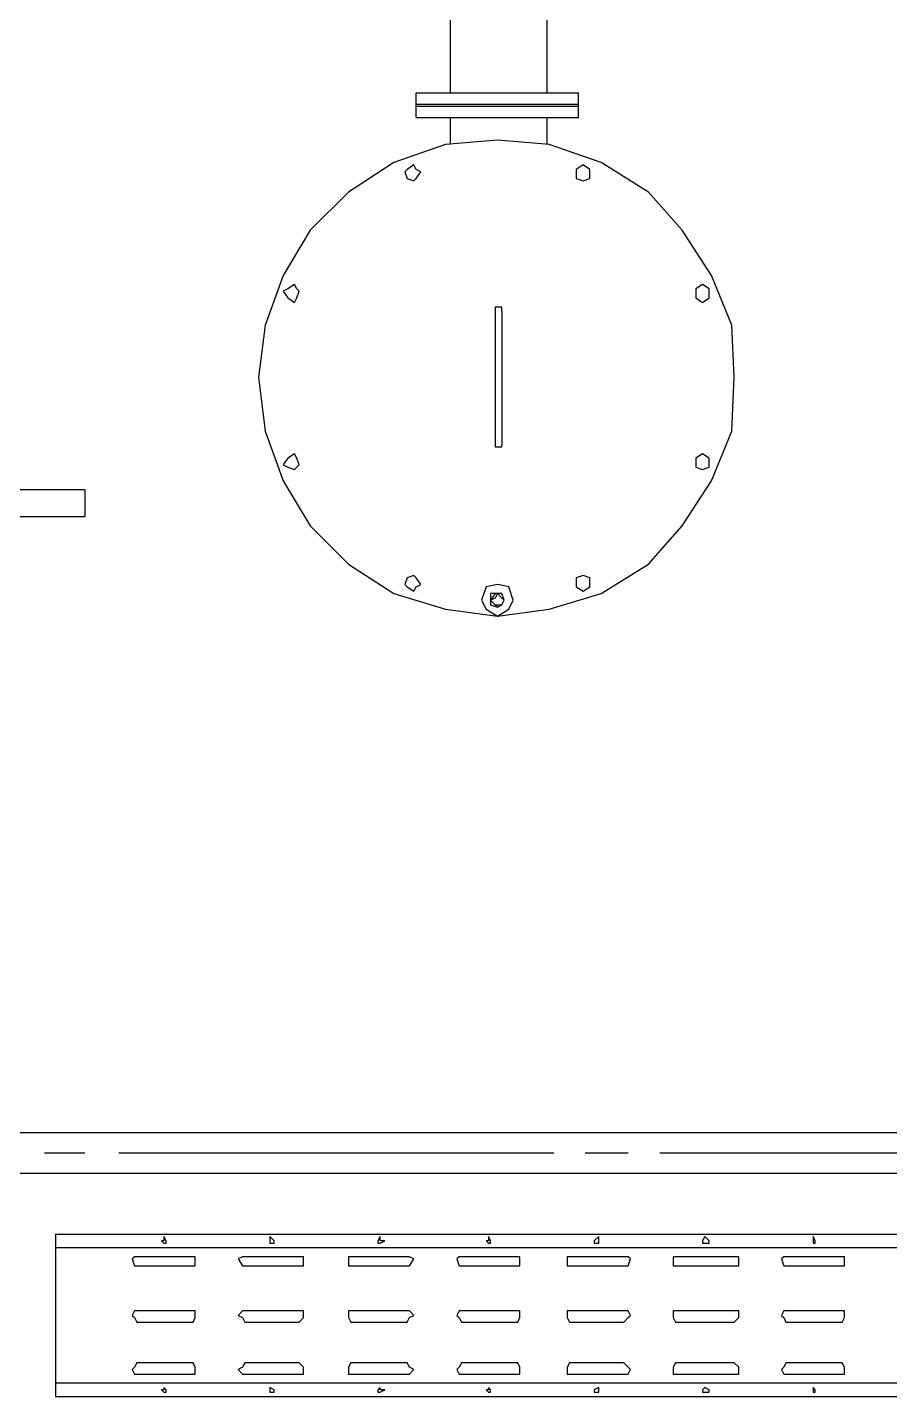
# Model space of a CAD drawing. Header units: millimetres. Extents: x 37084 to 180780, y -153145 to -16322.
# Drawn here: x 71950 to 72745, y -115971 to -114709 of the extents above; entities that cross this region are included whole.
import ezdxf

# ---------------------------------------------------------------- set-up
doc = ezdxf.new("R2010")
doc.units = ezdxf.units.MM
doc.header["$MEASUREMENT"] = 0
doc.linetypes.add('CONTINU', pattern=[0])
doc.layers.add('00', color=5, linetype='Continuous', lineweight=9)

# ---------------------------------------------------------------- blocks, each defined once
blk = doc.blocks.new('MBA')
at = {"color": 0, "linetype": 'ByBlock', "lineweight": 25}
for points in [[(1954700.9, 287273.3), (1954700.9, 287119.3)], [(1954790.3, 287273.3), (1954790.3, 287119.3)], [(1954669.7, 287119.3), (1954819.5, 287119.3)], [(1954669.7, 287096.5), (1954669.7, 287119.3)], [(1954819.5, 287096.5), (1954819.5, 287119.3)], [(1954669.7, 287108.9), (1954819.5, 287108.9)], [(1954669.7, 287106.9), (1954819.5, 287106.9)], [(1954669.7, 287096.5), (1954819.5, 287096.5)], [(1954700.9, 287096.5), (1954700.9, 287071.5)], [(1954790.3, 287096.5), (1954790.3, 287071.5)], [(1954524.1, 286857.2), (1954530.3, 286807.3), (1954547, 286761.6), (1954571.9, 286720), (1954607.3, 286684.6), (1954648.9, 286657.5), (1954696.7, 286643), (1954744.6, 286636.7), (1954792.4, 286643), (1954840.3, 286657.5), (1954884, 286684.6), (1954915.2, 286720), (1954942.2, 286761.6), (1954960.9, 286807.3), (1954963, 286857.2), (1954960.9, 286905.1), (1954942.2, 286950.9), (1954915.2, 286992.5), (1954884, 287027.8), (1954840.3, 287054.9), (1954792.4, 287071.5), (1954744.6, 287075.7), (1954696.7, 287071.5), (1954648.9, 287054.9), (1954607.3, 287027.8), (1954571.9, 286992.5), (1954547, 286950.9), (1954530.3, 286905.1), (1954524.1, 286857.2)], [(1954659.3, 287046.5), (1954661.4, 287040.3), (1954667.6, 287038.2), (1954669.7, 287040.3), (1954673.9, 287046.5), (1954669.7, 287048.6), (1954667.6, 287052.8), (1954661.4, 287048.6), (1954659.3, 287046.5)], [(1954817.4, 287046.5), (1954817.4, 287040.3), (1954823.6, 287038.2), (1954829.9, 287040.3), (1954829.9, 287046.5), (1954829.9, 287048.6), (1954823.6, 287052.8), (1954817.4, 287048.6), (1954817.4, 287046.5)], [(1954547, 286936.3), (1954551.1, 286930.1), (1954557.4, 286925.9), (1954559.4, 286930.1), (1954561.5, 286936.3), (1954559.4, 286938.4), (1954557.4, 286942.5), (1954551.1, 286938.4), (1954547, 286936.3)], [(1954927.6, 286936.3), (1954927.6, 286930.1), (1954933.9, 286925.9), (1954940.1, 286930.1), (1954940.1, 286936.3), (1954940.1, 286938.4), (1954933.9, 286942.5), (1954927.6, 286938.4), (1954927.6, 286936.3)], [(1954748.7, 286917.6), (1954748.7, 286921.7), (1954744.6, 286921.7), (1954742.5, 286921.7), (1954742.5, 286917.6)], [(1954742.5, 286917.6), (1954742.5, 286794.8)], [(1954748.7, 286917.6), (1954748.7, 286794.8)], [(1954742.5, 286794.8), (1954742.5, 286792.8), (1954744.6, 286792.8), (1954748.7, 286792.8), (1954748.7, 286794.8)], [(1954547, 286776.1), (1954551.1, 286774), (1954557.4, 286772), (1954559.4, 286774), (1954561.5, 286776.1), (1954559.4, 286782.4), (1954557.4, 286786.5), (1954551.1, 286782.4), (1954547, 286776.1)], [(1954927.6, 286776.1), (1954927.6, 286774), (1954933.9, 286772), (1954940.1, 286774), (1954940.1, 286776.1), (1954940.1, 286782.4), (1954933.9, 286786.5), (1954927.6, 286782.4), (1954927.6, 286776.1)], [(1954363.9, 286753.2), (1954224.5, 286753.2)], [(1954363.9, 286753.2), (1954363.9, 286728.3)], [(1954363.9, 286728.3), (1954224.5, 286728.3)], [(1954659.3, 286665.9), (1954661.4, 286663.8), (1954667.6, 286659.6), (1954669.7, 286663.8), (1954673.9, 286665.9), (1954669.7, 286672.1), (1954667.6, 286674.2), (1954661.4, 286672.1), (1954659.3, 286665.9)], [(1954817.4, 286665.9), (1954817.4, 286663.8), (1954823.6, 286659.6), (1954829.9, 286663.8), (1954829.9, 286665.9), (1954829.9, 286672.1), (1954823.6, 286674.2), (1954817.4, 286672.1), (1954817.4, 286665.9)], [(1954730, 286651.3), (1954734.2, 286643), (1954744.6, 286636.7), (1954755, 286643), (1954759.1, 286651.3), (1954755, 286663.8), (1954744.6, 286665.9), (1954734.2, 286663.8), (1954730, 286651.3)], [(1954738.3, 286651.3), (1954738.3, 286647.1), (1954744.6, 286645.1), (1954748.7, 286647.1), (1954750.8, 286651.3), (1954748.7, 286657.5), (1954744.6, 286657.5), (1954738.3, 286657.5), (1954738.3, 286651.3)], [(1954738.3, 286651.3), (1954742.5, 286647.1), (1954744.6, 286645.1), (1954748.7, 286647.1), (1954750.8, 286651.3), (1954748.7, 286657.5), (1954744.6, 286657.5), (1954742.5, 286657.5), (1954738.3, 286651.3), (1954742.5, 286647.1), (1954744.6, 286647.1), (1954748.7, 286647.1), (1954750.8, 286651.3), (1954748.7, 286653.4), (1954744.6, 286657.5), (1954742.5, 286653.4), (1954738.3, 286651.3)], [(1954226.6, 286160.4), (1956125.8, 286160.4)], [(1954326.5, 286141.7), (1954363.9, 286141.7)], [(1954395.1, 286141.7), (1954796.6, 286141.7)], [(1954825.7, 286141.7), (1954865.2, 286141.7)], [(1954894.4, 286141.7), (1955295.8, 286141.7)], [(1954239.1, 286122.9), (1955568.3, 286122.9)], [(1954336.9, 286066.8), (1955547.5, 286066.8)], [(1954336.9, 286066.8), (1954336.9, 285917)], [(1954434.6, 286060.5), (1954436.7, 286058.5), (1954438.8, 286058.5), (1954438.8, 286060.5), (1954436.7, 286064.7), (1954436.7, 286060.5), (1954434.6, 286060.5)], [(1954534.5, 286060.5), (1954534.5, 286058.5), (1954538.6, 286058.5), (1954538.6, 286060.5), (1954534.5, 286064.7), (1954534.5, 286060.5)], [(1954634.3, 286060.5), (1954634.3, 286058.5), (1954636.4, 286058.5), (1954640.6, 286060.5), (1954636.4, 286060.5), (1954636.4, 286064.7), (1954634.3, 286060.5)], [(1954734.2, 286060.5), (1954736.3, 286058.5), (1954738.3, 286058.5), (1954738.3, 286060.5), (1954736.3, 286064.7), (1954736.3, 286060.5), (1954734.2, 286060.5)], [(1954834, 286060.5), (1954834, 286058.5), (1954838.2, 286058.5), (1954838.2, 286060.5), (1954838.2, 286064.7), (1954834, 286060.5)], [(1954933.9, 286060.5), (1954933.9, 286058.5), (1954936, 286058.5), (1954940.1, 286058.5), (1954940.1, 286060.5), (1954936, 286064.7), (1954933.9, 286060.5)], [(1955035.8, 286060.5), (1955035.8, 286058.5), (1955037.9, 286058.5), (1955037.9, 286060.5), (1955035.8, 286064.7), (1955035.8, 286060.5)], [(1955545.4, 286054.3), (1954336.9, 286054.3)], [(1954411.8, 286046), (1954409.7, 286046), (1954407.6, 286043.9), (1954409.7, 286037.7), (1954411.8, 286037.7)], [(1954463.8, 286046), (1954411.8, 286046)], [(1954463.8, 286037.7), (1954465.8, 286037.7), (1954465.8, 286043.9), (1954465.8, 286046), (1954463.8, 286046)], [(1954511.6, 286046), (1954509.5, 286046), (1954505.4, 286043.9), (1954509.5, 286037.7), (1954511.6, 286037.7)], [(1954561.5, 286046), (1954511.6, 286046)], [(1954561.5, 286037.7), (1954565.7, 286037.7), (1954565.7, 286043.9), (1954565.7, 286046), (1954561.5, 286046)], [(1954609.4, 286046), (1954607.3, 286046), (1954607.3, 286043.9), (1954607.3, 286037.7), (1954609.4, 286037.7)], [(1954661.4, 286046), (1954609.4, 286046)], [(1954661.4, 286037.7), (1954663.5, 286037.7), (1954667.6, 286043.9), (1954663.5, 286046), (1954661.4, 286046)], [(1954711.3, 286046), (1954709.2, 286046), (1954707.1, 286043.9), (1954709.2, 286037.7), (1954711.3, 286037.7)], [(1954763.3, 286046), (1954711.3, 286046)], [(1954763.3, 286037.7), (1954765.4, 286037.7), (1954765.4, 286043.9), (1954765.4, 286046), (1954763.3, 286046)], [(1954811.1, 286046), (1954809.1, 286046), (1954809.1, 286043.9), (1954809.1, 286037.7), (1954811.1, 286037.7)], [(1954861.1, 286046), (1954811.1, 286046)], [(1954861.1, 286037.7), (1954865.2, 286037.7), (1954867.3, 286043.9), (1954865.2, 286046), (1954861.1, 286046)], [(1954908.9, 286046), (1954906.8, 286046), (1954906.8, 286043.9), (1954906.8, 286037.7), (1954908.9, 286037.7)], [(1954963, 286046), (1954908.9, 286046)], [(1954963, 286037.7), (1954967.2, 286037.7), (1954967.2, 286043.9), (1954967.2, 286046), (1954963, 286046)], [(1955010.8, 286046), (1955008.8, 286046), (1955006.7, 286043.9), (1955008.8, 286037.7), (1955010.8, 286037.7)], [(1955062.8, 286046), (1955010.8, 286046)], [(1955062.8, 286037.7), (1955064.9, 286037.7), (1955064.9, 286043.9), (1955064.9, 286046), (1955062.8, 286046)], [(1954411.8, 286037.7), (1954463.8, 286037.7)], [(1954511.6, 286037.7), (1954561.5, 286037.7)], [(1954609.4, 286037.7), (1954661.4, 286037.7)], [(1954711.3, 286037.7), (1954763.3, 286037.7)], [(1954811.1, 286037.7), (1954861.1, 286037.7)], [(1954908.9, 286037.7), (1954963, 286037.7)], [(1955010.8, 286037.7), (1955062.8, 286037.7)], [(1954411.8, 285996.1), (1954409.7, 285996.1), (1954407.6, 285991.9), (1954409.7, 285989.8), (1954411.8, 285985.7)], [(1954463.8, 285996.1), (1954411.8, 285996.1)], [(1954463.8, 285985.7), (1954465.8, 285989.8), (1954465.8, 285991.9), (1954465.8, 285996.1), (1954463.8, 285996.1)], [(1954511.6, 285996.1), (1954509.5, 285996.1), (1954505.4, 285991.9), (1954509.5, 285989.8), (1954511.6, 285985.7)], [(1954561.5, 285996.1), (1954511.6, 285996.1)], [(1954561.5, 285985.7), (1954565.7, 285989.8), (1954565.7, 285991.9), (1954565.7, 285996.1), (1954561.5, 285996.1)], [(1954609.4, 285996.1), (1954607.3, 285996.1), (1954607.3, 285991.9), (1954607.3, 285989.8), (1954609.4, 285985.7)], [(1954661.4, 285996.1), (1954609.4, 285996.1)], [(1954661.4, 285985.7), (1954663.5, 285989.8), (1954667.6, 285991.9), (1954663.5, 285996.1), (1954661.4, 285996.1)], [(1954711.3, 285996.1), (1954709.2, 285996.1), (1954707.1, 285991.9), (1954709.2, 285989.8), (1954711.3, 285985.7)], [(1954763.3, 285996.1), (1954711.3, 285996.1)], [(1954763.3, 285985.7), (1954765.4, 285989.8), (1954765.4, 285991.9), (1954765.4, 285996.1), (1954763.3, 285996.1)], [(1954811.1, 285996.1), (1954809.1, 285996.1), (1954809.1, 285991.9), (1954809.1, 285989.8), (1954811.1, 285985.7)], [(1954861.1, 285996.1), (1954811.1, 285996.1)], [(1954861.1, 285985.7), (1954865.2, 285989.8), (1954867.3, 285991.9), (1954865.2, 285996.1), (1954861.1, 285996.1)], [(1954908.9, 285996.1), (1954906.8, 285996.1), (1954906.8, 285991.9), (1954906.8, 285989.8), (1954908.9, 285985.7)], [(1954963, 285996.1), (1954908.9, 285996.1)], [(1954963, 285985.7), (1954967.2, 285989.8), (1954967.2, 285991.9), (1954967.2, 285996.1), (1954963, 285996.1)], [(1955010.8, 285996.1), (1955008.8, 285996.1), (1955006.7, 285991.9), (1955008.8, 285989.8), (1955010.8, 285985.7)], [(1955062.8, 285996.1), (1955010.8, 285996.1)], [(1955062.8, 285985.7), (1955064.9, 285989.8), (1955064.9, 285991.9), (1955064.9, 285996.1), (1955062.8, 285996.1)], [(1954411.8, 285985.7), (1954463.8, 285985.7)], [(1954511.6, 285985.7), (1954561.5, 285985.7)], [(1954609.4, 285985.7), (1954661.4, 285985.7)], [(1954711.3, 285985.7), (1954763.3, 285985.7)], [(1954811.1, 285985.7), (1954861.1, 285985.7)], [(1954908.9, 285985.7), (1954963, 285985.7)], [(1955010.8, 285985.7), (1955062.8, 285985.7)], [(1954411.8, 285948.2), (1954409.7, 285944.1), (1954407.6, 285942), (1954409.7, 285937.8), (1954411.8, 285937.8)], [(1954463.8, 285948.2), (1954411.8, 285948.2)], [(1954463.8, 285937.8), (1954465.8, 285937.8), (1954465.8, 285942), (1954465.8, 285944.1), (1954463.8, 285948.2)], [(1954511.6, 285948.2), (1954509.5, 285944.1), (1954505.4, 285942), (1954509.5, 285937.8), (1954511.6, 285937.8)], [(1954561.5, 285948.2), (1954511.6, 285948.2)], [(1954561.5, 285937.8), (1954565.7, 285937.8), (1954565.7, 285942), (1954565.7, 285944.1), (1954561.5, 285948.2)], [(1954609.4, 285948.2), (1954607.3, 285944.1), (1954607.3, 285942), (1954607.3, 285937.8), (1954609.4, 285937.8)], [(1954661.4, 285948.2), (1954609.4, 285948.2)], [(1954661.4, 285937.8), (1954663.5, 285937.8), (1954667.6, 285942), (1954663.5, 285944.1), (1954661.4, 285948.2)], [(1954711.3, 285948.2), (1954709.2, 285944.1), (1954707.1, 285942), (1954709.2, 285937.8), (1954711.3, 285937.8)], [(1954763.3, 285948.2), (1954711.3, 285948.2)], [(1954763.3, 285937.8), (1954765.4, 285937.8), (1954765.4, 285942), (1954765.4, 285944.1), (1954763.3, 285948.2)], [(1954811.1, 285948.2), (1954809.1, 285944.1), (1954809.1, 285942), (1954809.1, 285937.8), (1954811.1, 285937.8)], [(1954861.1, 285948.2), (1954811.1, 285948.2)], [(1954861.1, 285937.8), (1954865.2, 285937.8), (1954867.3, 285942), (1954865.2, 285944.1), (1954861.1, 285948.2)], [(1954908.9, 285948.2), (1954906.8, 285944.1), (1954906.8, 285942), (1954906.8, 285937.8), (1954908.9, 285937.8)], [(1954963, 285948.2), (1954908.9, 285948.2)], [(1954963, 285937.8), (1954967.2, 285937.8), (1954967.2, 285942), (1954967.2, 285944.1), (1954963, 285948.2)], [(1955010.8, 285948.2), (1955008.8, 285944.1), (1955006.7, 285942), (1955008.8, 285937.8), (1955010.8, 285937.8)], [(1955062.8, 285948.2), (1955010.8, 285948.2)], [(1955062.8, 285937.8), (1955064.9, 285937.8), (1955064.9, 285942), (1955064.9, 285944.1), (1955062.8, 285948.2)], [(1955533, 285929.5), (1954336.9, 285929.5)], [(1954411.8, 285937.8), (1954463.8, 285937.8)], [(1954511.6, 285937.8), (1954561.5, 285937.8)], [(1954609.4, 285937.8), (1954661.4, 285937.8)], [(1954711.3, 285937.8), (1954763.3, 285937.8)], [(1954811.1, 285937.8), (1954861.1, 285937.8)], [(1954908.9, 285937.8), (1954963, 285937.8)], [(1955010.8, 285937.8), (1955062.8, 285937.8)], [(1954336.9, 285917), (1955530.9, 285917)], [(1954434.6, 285923.3), (1954436.7, 285921.2), (1954438.8, 285921.2), (1954438.8, 285923.3), (1954436.7, 285925.3), (1954436.7, 285923.3), (1954434.6, 285923.3)], [(1954534.5, 285923.3), (1954534.5, 285921.2), (1954538.6, 285921.2), (1954538.6, 285923.3), (1954534.5, 285925.3), (1954534.5, 285923.3)], [(1954634.3, 285923.3), (1954634.3, 285921.2), (1954636.4, 285921.2), (1954640.6, 285923.3), (1954636.4, 285923.3), (1954636.4, 285925.3), (1954634.3, 285923.3)], [(1954734.2, 285923.3), (1954736.3, 285921.2), (1954738.3, 285921.2), (1954738.3, 285923.3), (1954736.3, 285925.3), (1954736.3, 285923.3), (1954734.2, 285923.3)], [(1954834, 285923.3), (1954834, 285921.2), (1954838.2, 285921.2), (1954838.2, 285923.3), (1954838.2, 285925.3), (1954834, 285923.3)], [(1954933.9, 285923.3), (1954933.9, 285921.2), (1954936, 285921.2), (1954940.1, 285921.2), (1954940.1, 285923.3), (1954936, 285925.3), (1954933.9, 285923.3)], [(1955035.8, 285923.3), (1955035.8, 285921.2), (1955037.9, 285921.2), (1955037.9, 285923.3), (1955035.8, 285925.3), (1955035.8, 285923.3)]]:
    blk.add_lwpolyline(points, dxfattribs=at)

msp = doc.modelspace()

# ---------------------------------------------------------------- block references
at = {"layer": '00', "linetype": 'CONTINU', "lineweight": 20}
msp.add_blockref('MBA', (-1882361.3, -401888.4, 0), dxfattribs=at)

doc.saveas('drawing.dxf')
